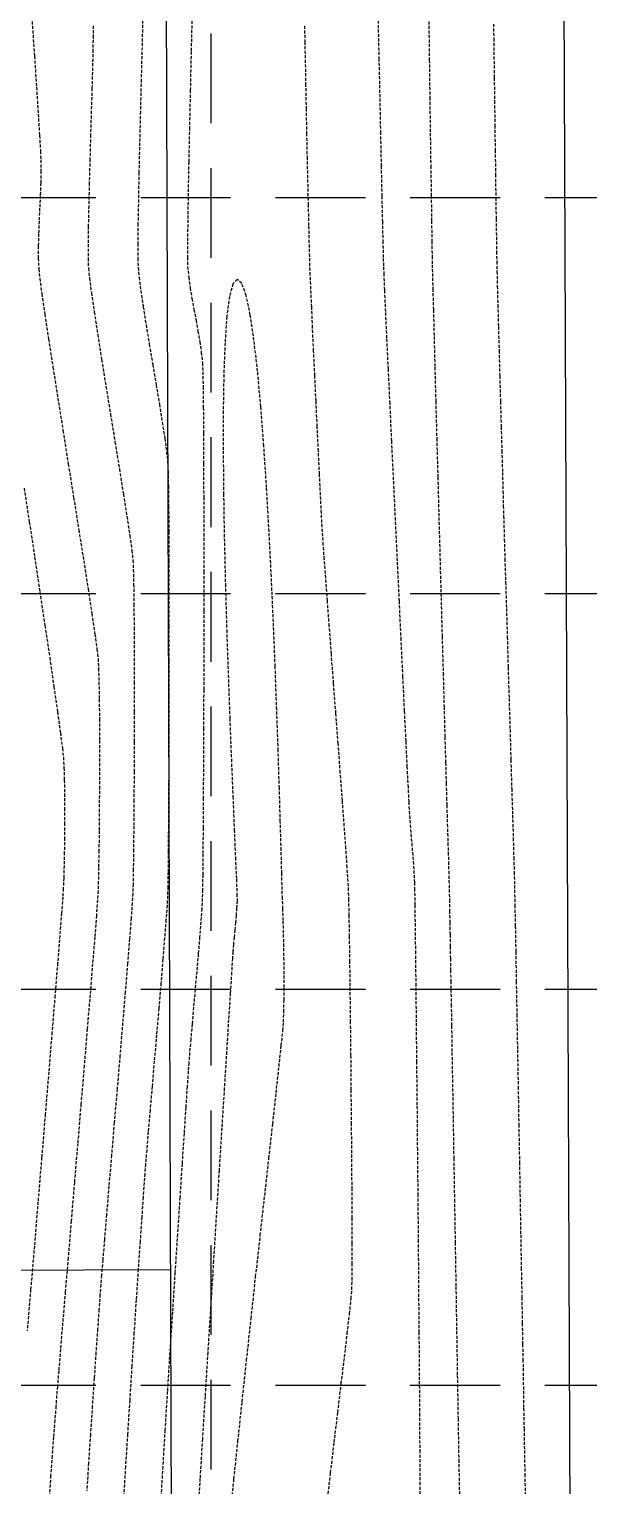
# Model space of a CAD drawing. Header units: inches. Extents: x 7994 to 10114, y 11164 to 12491.
# Drawn here: x 9932 to 9978.7, y 11918.1 to 12039.9 of the extents above; entities that cross this region are included whole.
import ezdxf

# ---------------------------------------------------------------- set-up
doc = ezdxf.new("R2010")
doc.units = ezdxf.units.IN
doc.header["$MEASUREMENT"] = 0
doc.linetypes.add('HIDDEN', pattern=[0.375, 0.25, -0.125])
doc.linetypes.add('x4227topo$0$HIDDEN', pattern=[0.375, 0.25, -0.125])
for name, color, linetype in [('CONTOURS', 43, 'x4227topo$0$HIDDEN'), ('GRID', 254, 'HIDDEN'), ('x4227 lots$0$p-row', 5, 'Continuous'), ('x4227topo$0$C-ROAD', 12, 'Continuous')]:
    doc.layers.add(name, color=color, linetype=linetype)

msp = doc.modelspace()

# ---------------------------------------------------------------- linework, layer by layer
at = {"layer": 'CONTOURS', "color": 43}
for p, q in [((9941.48, 12040.98, 1236), (9941.42, 12038.36, 1236)), ((9945.6, 12041.32, 1237), (9945.52, 12038.01, 1237)), ((9932.24, 12040.52, 1234), (9932.44, 12037.62, 1234)), ((9937.33, 12040.17, 1235), (9937.33, 12039.35, 1235)), ((9955.04, 12038.77, 1237), (9955.02, 12040.22, 1237)), ((9961.23, 12037.35, 1236), (9961.16, 12040.6, 1236)), ((9965.37, 12040.52, 1236), (9965.41, 12037.3, 1236)), ((9970.77, 12040.31, 1237), (9970.79, 12039.1, 1237)), ((9937.33, 12039.35, 1235), (9937.32, 12038.16, 1235)), ((9955.08, 12037.07, 1237), (9955.04, 12038.77, 1237)), ((9970.79, 12039.1, 1237), (9970.81, 12037.58, 1237)), ((9932.44, 12037.62, 1234), (9932.61, 12035.02, 1234)), ((9937.32, 12038.16, 1235), (9937.28, 12036.66, 1235)), ((9941.42, 12038.36, 1236), (9941.35, 12035.68, 1236)), ((9945.52, 12038.01, 1237), (9945.45, 12034.77, 1237)), ((9961.3, 12034.19, 1236), (9961.23, 12037.35, 1236)), ((9965.41, 12037.3, 1236), (9965.45, 12034.17, 1236)), ((9970.81, 12037.58, 1237), (9970.83, 12035.82, 1237)), ((9937.28, 12036.66, 1235), (9937.24, 12034.94, 1235)), ((9955.11, 12035.19, 1237), (9955.08, 12037.07, 1237)), ((9932.61, 12035.02, 1234), (9932.75, 12032.78, 1234)), ((9937.24, 12034.94, 1235), (9937.18, 12033.04, 1235)), ((9941.35, 12035.68, 1236), (9941.28, 12032.99, 1236)), ((9955.15, 12033.19, 1237), (9955.11, 12035.19, 1237)), ((9970.83, 12035.82, 1237), (9970.86, 12033.88, 1237)), ((9945.45, 12034.77, 1237), (9945.38, 12031.67, 1237)), ((9961.36, 12031.2, 1236), (9961.3, 12034.19, 1236)), ((9965.45, 12034.17, 1236), (9965.49, 12031.2, 1236)), ((9970.86, 12033.88, 1237), (9970.88, 12031.84, 1237)), ((9932.75, 12032.78, 1234), (9932.86, 12030.98, 1234)), ((9937.18, 12033.04, 1235), (9937.12, 12031.04, 1235)), ((9941.28, 12032.99, 1236), (9941.22, 12030.38, 1236)), ((9955.19, 12031.13, 1237), (9955.15, 12033.19, 1237)), ((9945.38, 12031.67, 1237), (9945.32, 12028.78, 1237)), ((9961.42, 12028.42, 1236), (9961.36, 12031.2, 1236)), ((9965.49, 12031.2, 1236), (9965.53, 12028.45, 1236)), ((9970.88, 12031.84, 1237), (9970.91, 12029.77, 1237)), ((9932.86, 12030.98, 1234), (9932.94, 12029.68, 1234)), ((9937.12, 12031.04, 1235), (9937.07, 12029.02, 1235)), ((9941.22, 12030.38, 1236), (9941.16, 12027.9, 1236)), ((9955.23, 12029.06, 1237), (9955.19, 12031.13, 1237)), ((9932.94, 12029.68, 1234), (9932.97, 12028.95, 1234)), ((9932.97, 12028.95, 1234), (9932.98, 12028.03, 1234)), ((9937.07, 12029.02, 1235), (9937.01, 12027.02, 1235)), ((9945.32, 12028.78, 1237), (9945.27, 12026.18, 1237)), ((9955.28, 12027.06, 1237), (9955.23, 12029.06, 1237)), ((9970.91, 12029.77, 1237), (9970.94, 12027.72, 1237)), ((9932.98, 12028.03, 1234), (9932.96, 12027.03, 1234)), ((9941.16, 12027.9, 1236), (9941.12, 12025.63, 1236)), ((9961.47, 12025.93, 1236), (9961.42, 12028.42, 1236)), ((9965.53, 12028.45, 1236), (9965.57, 12025.98, 1236)), ((9970.94, 12027.72, 1237), (9970.96, 12025.79, 1237)), ((9932.96, 12027.03, 1234), (9932.92, 12025.99, 1234)), ((9937.01, 12027.02, 1235), (9936.97, 12025.12, 1235)), ((9955.32, 12025.18, 1237), (9955.28, 12027.06, 1237)), ((9932.92, 12025.99, 1234), (9932.87, 12024.92, 1234)), ((9936.97, 12025.12, 1235), (9936.93, 12023.4, 1235)), ((9941.12, 12025.63, 1236), (9941.08, 12023.63, 1236)), ((9945.27, 12026.18, 1237), (9945.24, 12023.94, 1237)), ((9955.36, 12023.48, 1237), (9955.32, 12025.18, 1237)), ((9961.52, 12023.79, 1236), (9961.47, 12025.93, 1236)), ((9965.57, 12025.98, 1236), (9965.6, 12023.86, 1236)), ((9970.96, 12025.79, 1237), (9970.99, 12024.02, 1237)), ((9932.87, 12024.92, 1234), (9932.82, 12023.84, 1234)), ((9945.24, 12023.94, 1237), (9945.22, 12022.12, 1237)), ((9965.6, 12023.86, 1236), (9965.62, 12022.14, 1236)), ((9970.99, 12024.02, 1237), (9971.01, 12022.5, 1237)), ((9932.78, 12022.78, 1234), (9932.76, 12021.74, 1234)), ((9932.82, 12023.84, 1234), (9932.78, 12022.78, 1234)), ((9936.93, 12023.4, 1235), (9936.91, 12021.91, 1235)), ((9941.08, 12023.63, 1236), (9941.07, 12021.97, 1236)), ((9955.39, 12022.03, 1237), (9955.36, 12023.48, 1237)), ((9961.56, 12022.06, 1236), (9961.52, 12023.79, 1236)), ((9932.76, 12021.74, 1234), (9932.76, 12020.74, 1234)), ((9936.91, 12021.91, 1235), (9936.92, 12020.72, 1235)), ((9941.07, 12021.97, 1236), (9941.07, 12020.73, 1236)), ((9945.22, 12022.12, 1237), (9945.22, 12020.8, 1237)), ((9955.42, 12020.89, 1237), (9955.39, 12022.03, 1237)), ((9961.59, 12020.81, 1236), (9961.56, 12022.06, 1236)), ((9965.62, 12022.14, 1236), (9965.64, 12020.9, 1236)), ((9971.01, 12022.5, 1237), (9971.03, 12021.29, 1237)), ((9932.76, 12020.74, 1234), (9932.8, 12019.82, 1234)), ((9936.92, 12020.72, 1235), (9936.94, 12019.89, 1235)), ((9941.07, 12020.73, 1236), (9941.09, 12019.97, 1236)), ((9945.22, 12020.8, 1237), (9945.23, 12020.05, 1237)), ((9955.44, 12020.11, 1237), (9955.42, 12020.89, 1237)), ((9961.61, 12020.1, 1236), (9961.59, 12020.81, 1236)), ((9965.64, 12020.9, 1236), (9965.65, 12020.19, 1236)), ((9971.03, 12021.29, 1237), (9971.04, 12020.46, 1237)), ((9971.04, 12020.46, 1237), (9971.06, 12019.62, 1237)), ((9932.8, 12019.82, 1234), (9932.88, 12019.04, 1234)), ((9932.88, 12019.04, 1234), (9933.05, 12017.76, 1234)), ((9936.94, 12019.89, 1235), (9937.03, 12019.08, 1235)), ((9937.03, 12019.08, 1235), (9937.19, 12017.84, 1235)), ((9941.09, 12019.97, 1236), (9941.17, 12019.14, 1236)), ((9941.17, 12019.14, 1236), (9941.32, 12018.03, 1236)), ((9945.23, 12020.05, 1237), (9945.32, 12019.16, 1237)), ((9945.32, 12019.16, 1237), (9945.44, 12018.26, 1237)), ((9955.47, 12019.33, 1237), (9955.44, 12020.11, 1237)), ((9955.52, 12018.16, 1237), (9955.47, 12019.33, 1237)), ((9961.64, 12019.38, 1236), (9961.61, 12020.1, 1236)), ((9961.69, 12018.08, 1236), (9961.64, 12019.38, 1236)), ((9965.65, 12020.19, 1236), (9965.67, 12019.47, 1236)), ((9965.67, 12019.47, 1236), (9965.7, 12018.18, 1236)), ((9971.06, 12019.62, 1237), (9971.09, 12018.39, 1237)), ((9937.19, 12017.84, 1235), (9937.43, 12016.25, 1235)), ((9941.32, 12018.03, 1236), (9941.52, 12016.68, 1236)), ((9945.44, 12018.26, 1237), (9945.59, 12017.36, 1237)), ((9949.01, 12018.59, 1238), (9948.72, 12017.53, 1238)), ((9949.37, 12018.97, 1238), (9949.01, 12018.59, 1238)), ((9949.76, 12018.62, 1238), (9949.37, 12018.97, 1238)), ((9950.12, 12017.61, 1238), (9949.76, 12018.62, 1238)), ((9955.59, 12016.67, 1237), (9955.52, 12018.16, 1237)), ((9961.77, 12016.29, 1236), (9961.69, 12018.08, 1236)), ((9965.7, 12018.18, 1236), (9965.75, 12016.41, 1236)), ((9971.09, 12018.39, 1237), (9971.13, 12016.82, 1237)), ((9933.05, 12017.76, 1234), (9933.3, 12016.05, 1234)), ((9941.52, 12016.68, 1236), (9941.76, 12015.17, 1236)), ((9945.59, 12017.36, 1237), (9945.75, 12016.46, 1237)), ((9948.72, 12017.53, 1238), (9948.5, 12015.86, 1238)), ((9950.46, 12016.01, 1238), (9950.12, 12017.61, 1238)), ((9955.66, 12014.93, 1237), (9955.59, 12016.67, 1237)), ((9971.13, 12016.82, 1237), (9971.18, 12015.01, 1237)), ((9933.3, 12016.05, 1234), (9933.62, 12013.98, 1234)), ((9937.43, 12016.25, 1235), (9937.72, 12014.36, 1235)), ((9945.75, 12016.46, 1237), (9945.93, 12015.56, 1237)), ((9945.93, 12015.56, 1237), (9946.09, 12014.65, 1237)), ((9948.5, 12015.86, 1238), (9948.35, 12013.66, 1238)), ((9950.77, 12013.88, 1238), (9950.46, 12016.01, 1238)), ((9961.87, 12014.07, 1236), (9961.77, 12016.29, 1236)), ((9965.75, 12016.41, 1236), (9965.81, 12014.2, 1236)), ((9937.72, 12014.36, 1235), (9938.05, 12012.26, 1235)), ((9941.76, 12015.17, 1236), (9942.03, 12013.54, 1236)), ((9946.09, 12014.65, 1237), (9946.25, 12013.75, 1237)), ((9955.75, 12013, 1237), (9955.66, 12014.93, 1237)), ((9965.81, 12014.2, 1236), (9965.87, 12011.63, 1236)), ((9971.18, 12015.01, 1237), (9971.24, 12013.01, 1237)), ((9933.62, 12013.98, 1234), (9933.98, 12011.62, 1234)), ((9942.03, 12013.54, 1236), (9942.31, 12011.85, 1236)), ((9946.25, 12013.75, 1237), (9946.37, 12012.86, 1237)), ((9948.35, 12013.66, 1238), (9948.25, 12011.01, 1238)), ((9951.07, 12011.3, 1238), (9950.77, 12013.88, 1238)), ((9955.85, 12010.93, 1237), (9955.75, 12013, 1237)), ((9961.99, 12011.49, 1236), (9961.87, 12014.07, 1236)), ((9971.24, 12013.01, 1237), (9971.29, 12010.9, 1237)), ((9938.05, 12012.26, 1235), (9938.41, 12010.01, 1235)), ((9942.31, 12011.85, 1236), (9942.6, 12010.16, 1236)), ((9946.37, 12012.86, 1237), (9946.46, 12011.97, 1237)), ((9946.46, 12011.97, 1237), (9946.49, 12011.25, 1237)), ((9933.98, 12011.62, 1234), (9934.39, 12009.05, 1234)), ((9946.49, 12011.25, 1237), (9946.52, 12009.99, 1237)), ((9948.25, 12011.01, 1238), (9948.2, 12007.98, 1238)), ((9951.34, 12008.34, 1238), (9951.07, 12011.3, 1238)), ((9955.95, 12008.81, 1237), (9955.85, 12010.93, 1237)), ((9962.13, 12008.61, 1236), (9961.99, 12011.49, 1236)), ((9965.87, 12011.63, 1236), (9965.95, 12008.77, 1236)), ((9971.29, 12010.9, 1237), (9971.35, 12008.75, 1237)), ((9938.41, 12010.01, 1235), (9938.79, 12007.7, 1235)), ((9942.6, 12010.16, 1236), (9942.87, 12008.53, 1236)), ((9946.52, 12009.99, 1237), (9946.54, 12008.25, 1237)), ((9934.39, 12009.05, 1234), (9934.82, 12006.33, 1234)), ((9942.87, 12008.53, 1236), (9943.11, 12007.02, 1236)), ((9946.54, 12008.25, 1237), (9946.55, 12006.09, 1237)), ((9951.59, 12005.07, 1238), (9951.34, 12008.34, 1238)), ((9956.05, 12006.68, 1237), (9955.95, 12008.81, 1237)), ((9962.27, 12005.49, 1236), (9962.13, 12008.61, 1236)), ((9965.95, 12008.77, 1236), (9966.03, 12005.68, 1236)), ((9971.35, 12008.75, 1237), (9971.41, 12006.65, 1237)), ((9938.79, 12007.7, 1235), (9939.16, 12005.38, 1235)), ((9943.11, 12007.02, 1236), (9943.32, 12005.68, 1236)), ((9948.2, 12007.98, 1238), (9948.2, 12004.63, 1238)), ((9934.82, 12006.33, 1234), (9935.26, 12003.54, 1234)), ((9943.32, 12005.68, 1236), (9943.47, 12004.56, 1236)), ((9946.55, 12006.09, 1237), (9946.56, 12003.58, 1237)), ((9956.15, 12004.62, 1237), (9956.05, 12006.68, 1237)), ((9966.03, 12005.68, 1236), (9966.12, 12002.43, 1236)), ((9971.41, 12006.65, 1237), (9971.47, 12004.65, 1237)), ((9939.16, 12005.38, 1235), (9939.53, 12003.13, 1235)), ((9943.47, 12004.56, 1236), (9943.56, 12003.73, 1236)), ((9948.2, 12004.63, 1238), (9948.23, 12001.06, 1238)), ((9951.82, 12001.57, 1238), (9951.59, 12005.07, 1238)), ((9956.24, 12002.69, 1237), (9956.15, 12004.62, 1237)), ((9962.43, 12002.22, 1236), (9962.27, 12005.49, 1236)), ((9971.47, 12004.65, 1237), (9971.52, 12002.83, 1237)), ((9935.26, 12003.54, 1234), (9935.71, 12000.75, 1234)), ((9943.56, 12003.73, 1236), (9943.59, 12002.98, 1236)), ((9946.56, 12003.58, 1237), (9946.57, 12000.77, 1237)), ((9939.53, 12003.13, 1235), (9939.86, 12001.03, 1235)), ((9943.59, 12002.98, 1236), (9943.62, 12001.71, 1236)), ((9956.33, 12000.95, 1237), (9956.24, 12002.69, 1237)), ((9962.59, 11998.85, 1236), (9962.43, 12002.22, 1236)), ((9966.12, 12002.43, 1236), (9966.21, 11999.08, 1236)), ((9971.52, 12002.83, 1237), (9971.56, 12001.27, 1237)), ((9931.57, 12001.53, 1233), (9932.01, 11998.68, 1233)), ((9935.71, 12000.75, 1234), (9936.14, 11998.03, 1234)), ((9939.86, 12001.03, 1235), (9940.16, 11999.15, 1235)), ((9943.62, 12001.71, 1236), (9943.64, 11999.99, 1236)), ((9946.57, 12000.77, 1237), (9946.58, 11997.74, 1237)), ((9948.23, 12001.06, 1238), (9948.29, 11997.32, 1238)), ((9952.03, 11997.9, 1238), (9951.82, 12001.57, 1238)), ((9956.4, 11999.46, 1237), (9956.33, 12000.95, 1237)), ((9971.56, 12001.27, 1237), (9971.59, 12000.03, 1237)), ((9943.64, 11999.99, 1236), (9943.66, 11997.89, 1236)), ((9971.59, 12000.03, 1237), (9971.62, 11999.19, 1237)), ((9932.01, 11998.68, 1233), (9932.45, 11995.76, 1233)), ((9940.16, 11999.15, 1235), (9940.4, 11997.55, 1235)), ((9956.46, 11998.29, 1237), (9956.4, 11999.46, 1237)), ((9962.75, 11995.45, 1236), (9962.59, 11998.85, 1236)), ((9966.21, 11999.08, 1236), (9966.3, 11995.7, 1236)), ((9971.62, 11999.19, 1237), (9971.64, 11998.44, 1237)), ((9971.64, 11998.44, 1237), (9971.67, 11997.22, 1237)), ((9936.14, 11998.03, 1234), (9936.55, 11995.46, 1234)), ((9940.4, 11997.55, 1235), (9940.57, 11996.31, 1235)), ((9943.66, 11997.89, 1236), (9943.67, 11995.48, 1236)), ((9946.58, 11997.74, 1237), (9946.58, 11994.55, 1237)), ((9948.29, 11997.32, 1238), (9948.38, 11993.5, 1238)), ((9952.22, 11994.14, 1238), (9952.03, 11997.9, 1238)), ((9956.51, 11997.51, 1237), (9956.46, 11998.29, 1237)), ((9956.56, 11996.77, 1237), (9956.51, 11997.51, 1237)), ((9971.67, 11997.22, 1237), (9971.72, 11995.61, 1237)), ((9940.57, 11996.31, 1235), (9940.66, 11995.5, 1235)), ((9956.64, 11995.58, 1237), (9956.56, 11996.77, 1237)), ((9932.45, 11995.76, 1233), (9932.89, 11992.86, 1233)), ((9936.55, 11995.46, 1234), (9936.92, 11993.1, 1234)), ((9940.66, 11995.5, 1235), (9940.69, 11994.71, 1235)), ((9940.69, 11994.71, 1235), (9940.72, 11993.47, 1235)), ((9943.67, 11995.48, 1236), (9943.67, 11992.83, 1236)), ((9956.76, 11994.02, 1237), (9956.64, 11995.58, 1237)), ((9962.91, 11992.09, 1236), (9962.75, 11995.45, 1236)), ((9966.3, 11995.7, 1236), (9966.39, 11992.37, 1236)), ((9971.72, 11995.61, 1237), (9971.78, 11993.67, 1237)), ((9940.72, 11993.47, 1235), (9940.74, 11991.84, 1235)), ((9946.58, 11994.55, 1237), (9946.58, 11991.27, 1237)), ((9948.38, 11993.5, 1238), (9948.49, 11989.67, 1238)), ((9952.39, 11990.36, 1238), (9952.22, 11994.14, 1238)), ((9956.9, 11992.13, 1237), (9956.76, 11994.02, 1237)), ((9971.78, 11993.67, 1237), (9971.85, 11991.47, 1237)), ((9932.89, 11992.86, 1233), (9933.31, 11990.03, 1233)), ((9936.92, 11993.1, 1234), (9937.23, 11991.03, 1234)), ((9943.67, 11992.83, 1236), (9943.67, 11990, 1236)), ((9966.39, 11992.37, 1236), (9966.48, 11989.13, 1236)), ((9937.23, 11991.03, 1234), (9937.49, 11989.32, 1234)), ((9940.74, 11991.84, 1235), (9940.76, 11989.89, 1235)), ((9946.58, 11991.27, 1237), (9946.57, 11987.95, 1237)), ((9957.06, 11990, 1237), (9956.9, 11992.13, 1237)), ((9963.06, 11988.84, 1236), (9962.91, 11992.09, 1236)), ((9971.85, 11991.47, 1237), (9971.92, 11989.07, 1237)), ((9933.31, 11990.03, 1233), (9933.71, 11987.37, 1233)), ((9940.76, 11989.89, 1235), (9940.77, 11987.69, 1235)), ((9943.67, 11990, 1236), (9943.67, 11987.08, 1236)), ((9952.54, 11986.63, 1238), (9952.39, 11990.36, 1238)), ((9957.23, 11987.67, 1237), (9957.06, 11990, 1237)), ((9937.49, 11989.32, 1234), (9937.66, 11988.04, 1234)), ((9948.49, 11989.67, 1238), (9948.62, 11985.91, 1238)), ((9963.21, 11985.76, 1236), (9963.06, 11988.84, 1236)), ((9966.48, 11989.13, 1236), (9966.57, 11986.07, 1236)), ((9971.92, 11989.07, 1237), (9971.99, 11986.54, 1237)), ((9933.71, 11987.37, 1233), (9934.06, 11984.94, 1233)), ((9937.66, 11988.04, 1234), (9937.75, 11987.27, 1234)), ((9940.77, 11987.69, 1235), (9940.77, 11985.32, 1235)), ((9946.57, 11987.95, 1237), (9946.57, 11984.66, 1237)), ((9957.42, 11985.22, 1237), (9957.23, 11987.67, 1237)), ((9937.75, 11987.27, 1234), (9937.79, 11986.46, 1234)), ((9937.79, 11986.46, 1234), (9937.82, 11985.31, 1234)), ((9943.67, 11987.08, 1236), (9943.67, 11984.11, 1236)), ((9952.67, 11983.02, 1238), (9952.54, 11986.63, 1238)), ((9971.99, 11986.54, 1237), (9972.07, 11983.94, 1237)), ((9934.06, 11984.94, 1233), (9934.36, 11982.82, 1233)), ((9937.82, 11985.31, 1234), (9937.85, 11983.88, 1234)), ((9940.77, 11985.32, 1235), (9940.77, 11982.84, 1235)), ((9948.62, 11985.91, 1238), (9948.75, 11982.28, 1238)), ((9957.61, 11982.71, 1237), (9957.42, 11985.22, 1237)), ((9963.34, 11982.92, 1236), (9963.21, 11985.76, 1236)), ((9966.57, 11986.07, 1236), (9966.64, 11983.25, 1236)), ((9937.85, 11983.88, 1234), (9937.86, 11982.23, 1234)), ((9943.67, 11984.11, 1236), (9943.66, 11981.18, 1236)), ((9946.57, 11984.66, 1237), (9946.56, 11981.47, 1237)), ((9972.07, 11983.94, 1237), (9972.15, 11981.34, 1237)), ((9934.36, 11982.82, 1233), (9934.6, 11981.08, 1233)), ((9940.77, 11982.84, 1235), (9940.77, 11980.32, 1235)), ((9952.79, 11979.61, 1238), (9952.67, 11983.02, 1238)), ((9957.8, 11980.19, 1237), (9957.61, 11982.71, 1237)), ((9963.47, 11980.38, 1236), (9963.34, 11982.92, 1236)), ((9966.64, 11983.25, 1236), (9966.71, 11980.73, 1236)), ((9937.86, 11982.23, 1234), (9937.87, 11980.43, 1234)), ((9946.56, 11981.47, 1237), (9946.55, 11978.44, 1237)), ((9948.75, 11982.28, 1238), (9948.88, 11978.87, 1238)), ((9972.15, 11981.34, 1237), (9972.22, 11978.81, 1237)), ((9934.6, 11981.08, 1233), (9934.77, 11979.79, 1233)), ((9937.87, 11980.43, 1234), (9937.87, 11978.53, 1234)), ((9940.77, 11980.32, 1235), (9940.76, 11977.84, 1235)), ((9943.66, 11981.18, 1236), (9943.65, 11978.36, 1236)), ((9957.98, 11977.74, 1237), (9957.8, 11980.19, 1237)), ((9963.57, 11978.23, 1236), (9963.47, 11980.38, 1236)), ((9966.71, 11980.73, 1236), (9966.77, 11978.58, 1236)), ((9934.77, 11979.79, 1233), (9934.85, 11979.03, 1233)), ((9934.85, 11979.03, 1233), (9934.9, 11978.15, 1233)), ((9948.88, 11978.87, 1238), (9949.01, 11975.74, 1238)), ((9952.89, 11976.46, 1238), (9952.79, 11979.61, 1238)), ((9934.9, 11978.15, 1233), (9934.93, 11977.12, 1233)), ((9937.87, 11978.53, 1234), (9937.86, 11976.6, 1234)), ((9940.76, 11977.84, 1235), (9940.74, 11975.47, 1235)), ((9943.65, 11978.36, 1236), (9943.64, 11975.7, 1236)), ((9946.55, 11978.44, 1237), (9946.53, 11975.64, 1237)), ((9958.15, 11975.41, 1237), (9957.98, 11977.74, 1237)), ((9963.66, 11976.51, 1236), (9963.57, 11978.23, 1236)), ((9966.77, 11978.58, 1236), (9966.82, 11976.86, 1236)), ((9972.22, 11978.81, 1237), (9972.29, 11976.4, 1237)), ((9934.93, 11977.12, 1233), (9934.96, 11975.99, 1233)), ((9937.86, 11976.6, 1234), (9937.85, 11974.7, 1234)), ((9952.97, 11973.66, 1238), (9952.89, 11976.46, 1238)), ((9963.72, 11975.3, 1236), (9963.66, 11976.51, 1236)), ((9966.82, 11976.86, 1236), (9966.85, 11975.65, 1236)), ((9972.29, 11976.4, 1237), (9972.36, 11974.2, 1237)), ((9934.96, 11975.99, 1233), (9934.96, 11974.79, 1233)), ((9940.74, 11975.47, 1235), (9940.73, 11973.27, 1235)), ((9943.64, 11975.7, 1236), (9943.62, 11973.29, 1236)), ((9946.53, 11975.64, 1237), (9946.52, 11973.13, 1237)), ((9949.01, 11975.74, 1238), (9949.12, 11972.98, 1238)), ((9958.31, 11973.28, 1237), (9958.15, 11975.41, 1237)), ((9963.75, 11974.67, 1236), (9963.72, 11975.3, 1236)), ((9966.85, 11975.65, 1236), (9966.87, 11975.02, 1236)), ((9934.96, 11974.79, 1233), (9934.96, 11973.55, 1233)), ((9937.85, 11974.7, 1234), (9937.84, 11972.89, 1234)), ((9963.8, 11973.91, 1236), (9963.75, 11974.67, 1236)), ((9966.87, 11975.02, 1236), (9966.89, 11974.23, 1236)), ((9966.89, 11974.23, 1236), (9966.91, 11973.44, 1236)), ((9972.36, 11974.2, 1237), (9972.42, 11972.26, 1237)), ((9934.96, 11973.55, 1233), (9934.95, 11972.31, 1233)), ((9937.84, 11972.89, 1234), (9937.82, 11971.24, 1234)), ((9940.73, 11973.27, 1235), (9940.71, 11971.32, 1235)), ((9943.62, 11973.29, 1236), (9943.61, 11971.19, 1236)), ((9946.52, 11973.13, 1237), (9946.5, 11970.96, 1237)), ((9949.12, 11972.98, 1238), (9949.22, 11970.65, 1238)), ((9953.04, 11971.26, 1238), (9952.97, 11973.66, 1238)), ((9958.45, 11971.4, 1237), (9958.31, 11973.28, 1237)), ((9963.86, 11973.14, 1236), (9963.8, 11973.91, 1236)), ((9963.92, 11972.38, 1236), (9963.86, 11973.14, 1236)), ((9966.91, 11973.44, 1236), (9966.94, 11972.66, 1236)), ((9934.95, 11972.31, 1233), (9934.93, 11971.1, 1233)), ((9963.99, 11971.62, 1236), (9963.92, 11972.38, 1236)), ((9964.05, 11970.85, 1236), (9963.99, 11971.62, 1236)), ((9966.94, 11972.66, 1236), (9966.96, 11971.87, 1236)), ((9966.96, 11971.87, 1236), (9966.99, 11971.08, 1236)), ((9972.42, 11972.26, 1237), (9972.46, 11970.65, 1237)), ((9934.93, 11971.1, 1233), (9934.91, 11969.97, 1233)), ((9937.82, 11971.24, 1234), (9937.79, 11969.81, 1234)), ((9940.71, 11971.32, 1235), (9940.69, 11969.68, 1235)), ((9943.61, 11971.19, 1236), (9943.59, 11969.47, 1236)), ((9946.5, 11970.96, 1237), (9946.49, 11969.22, 1237)), ((9949.22, 11970.65, 1238), (9949.3, 11968.84, 1238)), ((9953.09, 11969.34, 1238), (9953.04, 11971.26, 1238)), ((9958.55, 11969.83, 1237), (9958.45, 11971.4, 1237)), ((9964.11, 11970.09, 1236), (9964.05, 11970.85, 1236)), ((9966.99, 11971.08, 1236), (9967.01, 11970.3, 1236)), ((9972.46, 11970.65, 1237), (9972.5, 11969.44, 1237)), ((9934.91, 11969.97, 1233), (9934.88, 11968.94, 1233)), ((9937.79, 11969.81, 1234), (9937.77, 11968.66, 1234)), ((9940.69, 11969.68, 1235), (9940.67, 11968.44, 1235)), ((9943.59, 11969.47, 1236), (9943.57, 11968.2, 1236)), ((9946.49, 11969.22, 1237), (9946.47, 11967.96, 1237)), ((9953.12, 11967.98, 1238), (9953.09, 11969.34, 1238)), ((9958.63, 11968.64, 1237), (9958.55, 11969.83, 1237)), ((9964.16, 11969.32, 1236), (9964.11, 11970.09, 1236)), ((9964.2, 11968.56, 1236), (9964.16, 11969.32, 1236)), ((9967.01, 11970.3, 1236), (9967.03, 11969.51, 1236)), ((9967.03, 11969.51, 1236), (9967.05, 11968.72, 1236)), ((9972.5, 11969.44, 1237), (9972.52, 11968.68, 1237)), ((9934.84, 11968.06, 1233), (9934.8, 11967.34, 1233)), ((9934.88, 11968.94, 1233), (9934.84, 11968.06, 1233)), ((9937.77, 11968.66, 1234), (9937.75, 11967.86, 1234)), ((9940.67, 11968.44, 1235), (9940.65, 11967.65, 1235)), ((9943.57, 11968.2, 1236), (9943.55, 11967.45, 1236)), ((9946.47, 11967.96, 1237), (9946.45, 11967.24, 1237)), ((9949.3, 11968.84, 1238), (9949.34, 11967.61, 1238)), ((9953.15, 11967.24, 1238), (9953.12, 11967.98, 1238)), ((9958.67, 11967.9, 1237), (9958.63, 11968.64, 1237)), ((9958.69, 11967.12, 1237), (9958.67, 11967.9, 1237)), ((9964.21, 11967.94, 1236), (9964.2, 11968.56, 1236)), ((9964.23, 11966.7, 1236), (9964.21, 11967.94, 1236)), ((9967.05, 11968.72, 1236), (9967.07, 11967.97, 1236)), ((9967.07, 11967.97, 1236), (9967.09, 11967.12, 1236)), ((9972.52, 11968.68, 1237), (9972.53, 11967.95, 1237)), ((9972.53, 11967.95, 1237), (9972.55, 11966.67, 1237)), ((9934.8, 11967.34, 1233), (9934.7, 11966.01, 1233)), ((9937.7, 11967.11, 1234), (9937.61, 11965.8, 1234)), ((9937.75, 11967.86, 1234), (9937.7, 11967.11, 1234)), ((9940.6, 11966.88, 1235), (9940.51, 11965.59, 1235)), ((9940.65, 11967.65, 1235), (9940.6, 11966.88, 1235)), ((9943.51, 11966.66, 1236), (9943.42, 11965.46, 1236)), ((9943.55, 11967.45, 1236), (9943.51, 11966.66, 1236)), ((9946.45, 11967.24, 1237), (9946.41, 11966.38, 1237)), ((9949.36, 11967.04, 1238), (9949.32, 11966.43, 1238)), ((9949.34, 11967.61, 1238), (9949.36, 11967.04, 1238)), ((9953.18, 11966.38, 1238), (9953.15, 11967.24, 1238)), ((9958.72, 11965.81, 1237), (9958.69, 11967.12, 1237)), ((9964.25, 11964.91, 1236), (9964.23, 11966.7, 1236)), ((9967.09, 11967.12, 1236), (9967.1, 11966.2, 1236)), ((9972.55, 11966.67, 1237), (9972.59, 11964.93, 1237)), ((9934.7, 11966.01, 1233), (9934.56, 11964.15, 1233)), ((9937.61, 11965.8, 1234), (9937.47, 11963.99, 1234)), ((9940.51, 11965.59, 1235), (9940.38, 11963.87, 1235)), ((9943.42, 11965.46, 1236), (9943.3, 11963.94, 1236)), ((9946.41, 11966.38, 1237), (9946.33, 11965.29, 1237)), ((9949.28, 11965.82, 1238), (9949.23, 11965.21, 1238)), ((9949.32, 11966.43, 1238), (9949.28, 11965.82, 1238)), ((9953.21, 11965.4, 1238), (9953.18, 11966.38, 1238)), ((9958.75, 11964.06, 1237), (9958.72, 11965.81, 1237)), ((9967.1, 11966.2, 1236), (9967.12, 11965.23, 1236)), ((9946.33, 11965.29, 1237), (9946.23, 11964.01, 1237)), ((9949.17, 11964.6, 1238), (9949.11, 11963.99, 1238)), ((9949.23, 11965.21, 1238), (9949.17, 11964.6, 1238)), ((9953.24, 11964.34, 1238), (9953.21, 11965.4, 1238)), ((9953.26, 11963.22, 1238), (9953.24, 11964.34, 1238)), ((9964.28, 11962.64, 1236), (9964.25, 11964.91, 1236)), ((9967.12, 11965.23, 1236), (9967.14, 11964.23, 1236)), ((9967.14, 11964.23, 1236), (9967.15, 11963.22, 1236)), ((9972.59, 11964.93, 1237), (9972.63, 11962.78, 1237)), ((9934.56, 11964.15, 1233), (9934.37, 11961.83, 1233)), ((9937.47, 11963.99, 1234), (9937.29, 11961.77, 1234)), ((9940.38, 11963.87, 1235), (9940.21, 11961.79, 1235)), ((9943.3, 11963.94, 1236), (9943.16, 11962.15, 1236)), ((9946.23, 11964.01, 1237), (9946.12, 11962.61, 1237)), ((9949.05, 11963.39, 1238), (9949.01, 11962.78, 1238)), ((9949.11, 11963.99, 1238), (9949.05, 11963.39, 1238)), ((9953.28, 11962.07, 1238), (9953.26, 11963.22, 1238)), ((9958.78, 11961.94, 1237), (9958.75, 11964.06, 1237)), ((9967.15, 11963.22, 1236), (9967.17, 11962.21, 1236)), ((9934.37, 11961.83, 1233), (9934.15, 11959.11, 1233)), ((9940.21, 11961.79, 1235), (9940.02, 11959.43, 1235)), ((9943.16, 11962.15, 1236), (9943, 11960.15, 1236)), ((9946.12, 11962.61, 1237), (9945.99, 11961.13, 1237)), ((9948.97, 11962.23, 1238), (9948.9, 11961.06, 1238)), ((9949.01, 11962.78, 1238), (9948.97, 11962.23, 1238)), ((9953.29, 11960.92, 1238), (9953.28, 11962.07, 1238)), ((9958.81, 11959.53, 1237), (9958.78, 11961.94, 1237)), ((9964.31, 11959.94, 1236), (9964.28, 11962.64, 1236)), ((9967.17, 11962.21, 1236), (9967.19, 11961.24, 1236)), ((9972.63, 11962.78, 1237), (9972.67, 11960.29, 1237)), ((9937.29, 11961.77, 1234), (9937.08, 11959.19, 1234)), ((9945.99, 11961.13, 1237), (9945.85, 11959.62, 1237)), ((9948.9, 11961.06, 1238), (9948.79, 11959.32, 1238)), ((9953.29, 11959.8, 1238), (9953.29, 11960.92, 1238)), ((9967.19, 11961.24, 1236), (9967.2, 11960.32, 1236)), ((9940.02, 11959.43, 1235), (9939.8, 11956.84, 1235)), ((9943, 11960.15, 1236), (9942.82, 11958.03, 1236)), ((9945.85, 11959.62, 1237), (9945.72, 11958.14, 1237)), ((9953.28, 11958.74, 1238), (9953.29, 11959.8, 1238)), ((9958.84, 11956.89, 1237), (9958.81, 11959.53, 1237)), ((9964.34, 11956.89, 1236), (9964.31, 11959.94, 1236)), ((9967.2, 11960.32, 1236), (9967.21, 11959.63, 1236)), ((9967.21, 11959.63, 1236), (9967.24, 11958.37, 1236)), ((9972.67, 11960.29, 1237), (9972.72, 11957.54, 1237)), ((9934.15, 11959.11, 1233), (9933.9, 11956.05, 1233)), ((9937.08, 11959.19, 1234), (9936.84, 11956.33, 1234)), ((9945.72, 11958.14, 1237), (9945.6, 11956.73, 1237)), ((9948.79, 11959.32, 1238), (9948.64, 11957.09, 1238)), ((9953.26, 11957.76, 1238), (9953.28, 11958.74, 1238)), ((9967.24, 11958.37, 1236), (9967.27, 11956.58, 1236)), ((9942.82, 11958.03, 1236), (9942.63, 11955.84, 1236)), ((9948.64, 11957.09, 1238), (9948.48, 11954.42, 1238)), ((9953.23, 11956.9, 1238), (9953.26, 11957.76, 1238)), ((9972.72, 11957.54, 1237), (9972.77, 11954.58, 1237)), ((9933.9, 11956.05, 1233), (9933.63, 11952.73, 1233)), ((9936.84, 11956.33, 1234), (9936.59, 11953.26, 1234)), ((9939.8, 11956.84, 1235), (9939.58, 11954.11, 1235)), ((9942.63, 11955.84, 1236), (9942.44, 11953.65, 1236)), ((9945.6, 11956.73, 1237), (9945.49, 11955.46, 1237)), ((9953.05, 11954.94, 1238), (9953.18, 11956.2, 1238)), ((9953.18, 11956.2, 1238), (9953.23, 11956.9, 1238)), ((9958.87, 11954.1, 1237), (9958.84, 11956.89, 1237)), ((9964.37, 11953.55, 1236), (9964.34, 11956.89, 1236)), ((9967.27, 11956.58, 1236), (9967.3, 11954.35, 1236)), ((9945.49, 11955.46, 1237), (9945.39, 11954.37, 1237)), ((9952.86, 11953.18, 1238), (9953.05, 11954.94, 1238)), ((9972.77, 11954.58, 1237), (9972.83, 11951.49, 1237)), ((9936.59, 11953.26, 1234), (9936.32, 11950.05, 1234)), ((9939.58, 11954.11, 1235), (9939.34, 11951.31, 1235)), ((9942.44, 11953.65, 1236), (9942.26, 11951.52, 1236)), ((9945.33, 11953.51, 1237), (9945.28, 11952.79, 1237)), ((9945.39, 11954.37, 1237), (9945.33, 11953.51, 1237)), ((9948.48, 11954.42, 1238), (9948.29, 11951.39, 1238)), ((9958.89, 11951.23, 1237), (9958.87, 11954.1, 1237)), ((9964.41, 11949.97, 1236), (9964.37, 11953.55, 1236)), ((9967.3, 11954.35, 1236), (9967.35, 11951.72, 1236)), ((9933.63, 11952.73, 1233), (9933.34, 11949.22, 1233)), ((9945.28, 11952.79, 1237), (9945.19, 11951.52, 1237)), ((9952.62, 11950.98, 1238), (9952.86, 11953.18, 1238)), ((9939.34, 11951.31, 1235), (9939.1, 11948.5, 1235)), ((9942.26, 11951.52, 1236), (9942.09, 11949.53, 1236)), ((9945.19, 11951.52, 1237), (9945.07, 11949.77, 1237)), ((9948.29, 11951.39, 1238), (9948.08, 11948.06, 1238)), ((9952.34, 11948.41, 1238), (9952.62, 11950.98, 1238)), ((9958.92, 11948.37, 1237), (9958.89, 11951.23, 1237)), ((9967.35, 11951.72, 1236), (9967.4, 11948.76, 1236)), ((9972.83, 11951.49, 1237), (9972.88, 11948.33, 1237)), ((9936.32, 11950.05, 1234), (9936.05, 11946.77, 1234)), ((9945.07, 11949.77, 1237), (9944.93, 11947.59, 1237)), ((9964.44, 11946.24, 1236), (9964.41, 11949.97, 1236)), ((9933.34, 11949.22, 1233), (9933.04, 11945.58, 1233)), ((9939.1, 11948.5, 1235), (9938.87, 11945.77, 1235)), ((9942.09, 11949.53, 1236), (9941.94, 11947.74, 1236)), ((9952.02, 11945.53, 1238), (9952.34, 11948.41, 1238)), ((9967.4, 11948.76, 1236), (9967.45, 11945.52, 1236)), ((9941.94, 11947.74, 1236), (9941.81, 11946.22, 1236)), ((9944.93, 11947.59, 1237), (9944.76, 11945.06, 1237)), ((9948.08, 11948.06, 1238), (9947.86, 11944.5, 1238)), ((9958.94, 11945.58, 1237), (9958.92, 11948.37, 1237)), ((9972.88, 11948.33, 1237), (9972.94, 11945.17, 1237)), ((9936.05, 11946.77, 1234), (9935.77, 11943.49, 1234)), ((9941.81, 11946.22, 1236), (9941.71, 11945.03, 1236)), ((9964.48, 11942.4, 1236), (9964.44, 11946.24, 1236)), ((9933.04, 11945.58, 1233), (9932.73, 11941.88, 1233)), ((9938.87, 11945.77, 1235), (9938.65, 11943.19, 1235)), ((9941.71, 11945.03, 1236), (9941.65, 11944.23, 1236)), ((9944.76, 11945.06, 1237), (9944.58, 11942.24, 1237)), ((9951.67, 11942.4, 1238), (9952.02, 11945.53, 1238)), ((9958.96, 11942.94, 1237), (9958.94, 11945.58, 1237)), ((9967.45, 11945.52, 1236), (9967.51, 11942.07, 1236)), ((9972.94, 11945.17, 1237), (9972.99, 11942.07, 1237)), ((9941.65, 11944.23, 1236), (9941.6, 11943.5, 1236)), ((9947.86, 11944.5, 1238), (9947.62, 11940.78, 1238)), ((9935.77, 11943.49, 1234), (9935.51, 11940.28, 1234)), ((9938.65, 11943.19, 1235), (9938.45, 11940.82, 1235)), ((9941.6, 11943.5, 1236), (9941.51, 11942.26, 1236)), ((9951.3, 11939.08, 1238), (9951.67, 11942.4, 1238)), ((9958.97, 11940.53, 1237), (9958.96, 11942.94, 1237)), ((9964.51, 11938.53, 1236), (9964.48, 11942.4, 1236)), ((9932.73, 11941.88, 1233), (9932.43, 11938.18, 1233)), ((9941.51, 11942.26, 1236), (9941.4, 11940.6, 1236)), ((9944.58, 11942.24, 1237), (9944.38, 11939.19, 1237)), ((9967.51, 11942.07, 1236), (9967.57, 11938.47, 1236)), ((9972.99, 11942.07, 1237), (9973.04, 11939.12, 1237)), ((9935.51, 11940.28, 1234), (9935.25, 11937.21, 1234)), ((9938.45, 11940.82, 1235), (9938.28, 11938.74, 1235)), ((9941.4, 11940.6, 1236), (9941.26, 11938.57, 1236)), ((9947.62, 11940.78, 1238), (9947.39, 11936.96, 1238)), ((9958.97, 11938.4, 1237), (9958.97, 11940.53, 1237)), ((9938.28, 11938.74, 1235), (9938.14, 11937.02, 1235)), ((9944.38, 11939.19, 1237), (9944.17, 11935.98, 1237)), ((9950.91, 11935.63, 1238), (9951.3, 11939.08, 1238)), ((9973.04, 11939.12, 1237), (9973.09, 11936.36, 1237)), ((9932.43, 11938.18, 1233), (9932.12, 11934.56, 1233)), ((9941.26, 11938.57, 1236), (9941.1, 11936.24, 1236)), ((9958.97, 11936.66, 1237), (9958.97, 11938.4, 1237)), ((9964.54, 11934.7, 1236), (9964.51, 11938.53, 1236)), ((9967.57, 11938.47, 1236), (9967.63, 11934.78, 1236)), ((9935.25, 11937.21, 1234), (9935.01, 11934.36, 1234)), ((9938.14, 11937.02, 1235), (9938.03, 11935.74, 1235)), ((9941.1, 11936.24, 1236), (9940.93, 11933.69, 1236)), ((9947.39, 11936.96, 1238), (9947.15, 11933.11, 1238)), ((9958.96, 11935.35, 1237), (9958.97, 11936.66, 1237)), ((9973.09, 11936.36, 1237), (9973.14, 11933.88, 1237)), ((9938.03, 11935.74, 1235), (9937.97, 11934.96, 1235)), ((9944.17, 11935.98, 1237), (9943.96, 11932.67, 1237)), ((9950.53, 11932.13, 1238), (9950.91, 11935.63, 1238)), ((9958.94, 11934.57, 1237), (9958.96, 11935.35, 1237)), ((9932.12, 11934.56, 1233), (9931.83, 11931.09, 1233)), ((9935.01, 11934.36, 1234), (9934.79, 11931.78, 1234)), ((9937.91, 11934.15, 1235), (9937.82, 11932.88, 1235)), ((9937.97, 11934.96, 1235), (9937.91, 11934.15, 1235)), ((9958.75, 11932.52, 1237), (9958.88, 11933.78, 1237)), ((9958.88, 11933.78, 1237), (9958.94, 11934.57, 1237)), ((9964.57, 11930.95, 1236), (9964.54, 11934.7, 1236)), ((9967.63, 11934.78, 1236), (9967.69, 11931.06, 1236)), ((9973.14, 11933.88, 1237), (9973.17, 11931.73, 1237)), ((9937.82, 11932.88, 1235), (9937.71, 11931.24, 1235)), ((9940.93, 11933.69, 1236), (9940.75, 11930.97, 1236)), ((9943.96, 11932.67, 1237), (9943.74, 11929.33, 1237)), ((9947.15, 11933.11, 1238), (9946.91, 11929.3, 1238)), ((9934.79, 11931.78, 1234), (9934.61, 11929.56, 1234)), ((9950.15, 11928.63, 1238), (9950.53, 11932.13, 1238)), ((9958.56, 11930.88, 1237), (9958.75, 11932.52, 1237)), ((9973.17, 11931.73, 1237), (9973.2, 11929.98, 1237)), ((9937.71, 11931.24, 1235), (9937.57, 11929.3, 1235)), ((9940.75, 11930.97, 1236), (9940.57, 11928.14, 1236)), ((9958.33, 11928.91, 1237), (9958.56, 11930.88, 1237)), ((9964.6, 11927.37, 1236), (9964.57, 11930.95, 1236)), ((9967.69, 11931.06, 1236), (9967.75, 11927.37, 1236)), ((9934.61, 11929.56, 1234), (9934.46, 11927.75, 1234)), ((9937.57, 11929.3, 1235), (9937.42, 11927.14, 1235)), ((9943.74, 11929.33, 1237), (9943.53, 11926.02, 1237)), ((9946.91, 11929.3, 1238), (9946.68, 11925.6, 1238)), ((9958.06, 11926.69, 1237), (9958.33, 11928.91, 1237)), ((9973.2, 11929.98, 1237), (9973.23, 11928.7, 1237)), ((9934.46, 11927.75, 1234), (9934.35, 11926.44, 1234)), ((9940.57, 11928.14, 1236), (9940.39, 11925.29, 1236)), ((9949.78, 11925.18, 1238), (9950.15, 11928.63, 1238)), ((9973.23, 11928.7, 1237), (9973.24, 11927.97, 1237)), ((9973.24, 11927.97, 1237), (9973.25, 11927.2, 1237)), ((9937.42, 11927.14, 1235), (9937.27, 11924.83, 1235)), ((9957.77, 11924.29, 1237), (9958.06, 11926.69, 1237)), ((9964.62, 11924.02, 1236), (9964.6, 11927.37, 1236)), ((9967.75, 11927.37, 1236), (9967.81, 11923.77, 1236)), ((9973.25, 11927.2, 1237), (9973.27, 11926.06, 1237)), ((9934.29, 11925.69, 1234), (9934.23, 11924.8, 1234)), ((9934.35, 11926.44, 1234), (9934.29, 11925.69, 1234)), ((9940.39, 11925.29, 1236), (9940.21, 11922.47, 1236)), ((9943.53, 11926.02, 1237), (9943.33, 11922.8, 1237)), ((9946.68, 11925.6, 1238), (9946.46, 11922.07, 1238)), ((9973.27, 11926.06, 1237), (9973.29, 11924.63, 1237)), ((9934.23, 11924.8, 1234), (9934.14, 11923.63, 1234)), ((9937.27, 11924.83, 1235), (9937.11, 11922.44, 1235)), ((9949.43, 11921.87, 1238), (9949.78, 11925.18, 1238)), ((9957.47, 11921.79, 1237), (9957.77, 11924.29, 1237)), ((9973.29, 11924.63, 1237), (9973.32, 11922.95, 1237)), ((9934.14, 11923.63, 1234), (9934.03, 11922.22, 1234)), ((9964.64, 11920.95, 1236), (9964.62, 11924.02, 1236)), ((9967.81, 11923.77, 1236), (9967.87, 11920.32, 1236)), ((9973.32, 11922.95, 1237), (9973.35, 11921.09, 1237)), ((9934.03, 11922.22, 1234), (9933.91, 11920.66, 1234)), ((9937.11, 11922.44, 1235), (9936.95, 11920.05, 1235)), ((9940.21, 11922.47, 1236), (9940.04, 11919.75, 1236)), ((9943.33, 11922.8, 1237), (9943.15, 11919.75, 1237)), ((9946.46, 11922.07, 1238), (9946.26, 11918.77, 1238)), ((9949.1, 11918.74, 1238), (9949.43, 11921.87, 1238)), ((9957.17, 11919.25, 1237), (9957.47, 11921.79, 1237)), ((9933.91, 11920.66, 1234), (9933.79, 11919, 1234)), ((9964.66, 11918.24, 1236), (9964.64, 11920.95, 1236)), ((9973.35, 11921.09, 1237), (9973.39, 11919.11, 1237)), ((9936.95, 11920.05, 1235), (9936.81, 11917.74, 1235)), ((9940.04, 11919.75, 1236), (9939.88, 11917.19, 1236)), ((9943.15, 11919.75, 1237), (9942.98, 11916.93, 1237)), ((9956.89, 11916.74, 1237), (9957.17, 11919.25, 1237)), ((9967.87, 11920.32, 1236), (9967.93, 11917.08, 1236)), ((9933.79, 11919, 1234), (9933.68, 11917.31, 1234)), ((9946.26, 11918.77, 1238), (9946.08, 11915.78, 1238)), ((9948.82, 11915.86, 1238), (9949.1, 11918.74, 1238)), ((9964.66, 11915.95, 1236), (9964.66, 11918.24, 1236)), ((9973.39, 11919.11, 1237), (9973.42, 11917.07, 1237))]:
    msp.add_line(p, q, dxfattribs=at)
at = {"layer": 'GRID', "color": 253, "linetype": 'HIDDEN', "ltscale": 30}
for p, q in [((9947.17, 12455.77), (9947.17, 11298)), ((8028.82, 12025.8), (10079.47, 12025.8)), ((8028.82, 11992.72), (10079.47, 11992.72)), ((8028.82, 11959.65), (10079.47, 11959.65)), ((8028.82, 11926.57), (10079.47, 11926.57))]:
    msp.add_line(p, q, dxfattribs=at)
at = {"layer": 'x4227 lots$0$p-row', "color": 7}
for p, q in [((9942.4, 12364.35), (9944.58, 11685.48)), ((9753.58, 11935.62), (9943.78, 11936.23))]:
    msp.add_line(p, q, dxfattribs=at)
at = {"layer": 'x4227topo$0$C-ROAD', "color": 7}
msp.add_line((9977.22, 11906.62), (9975.12, 12418.77), dxfattribs=at)

doc.saveas('drawing.dxf')
